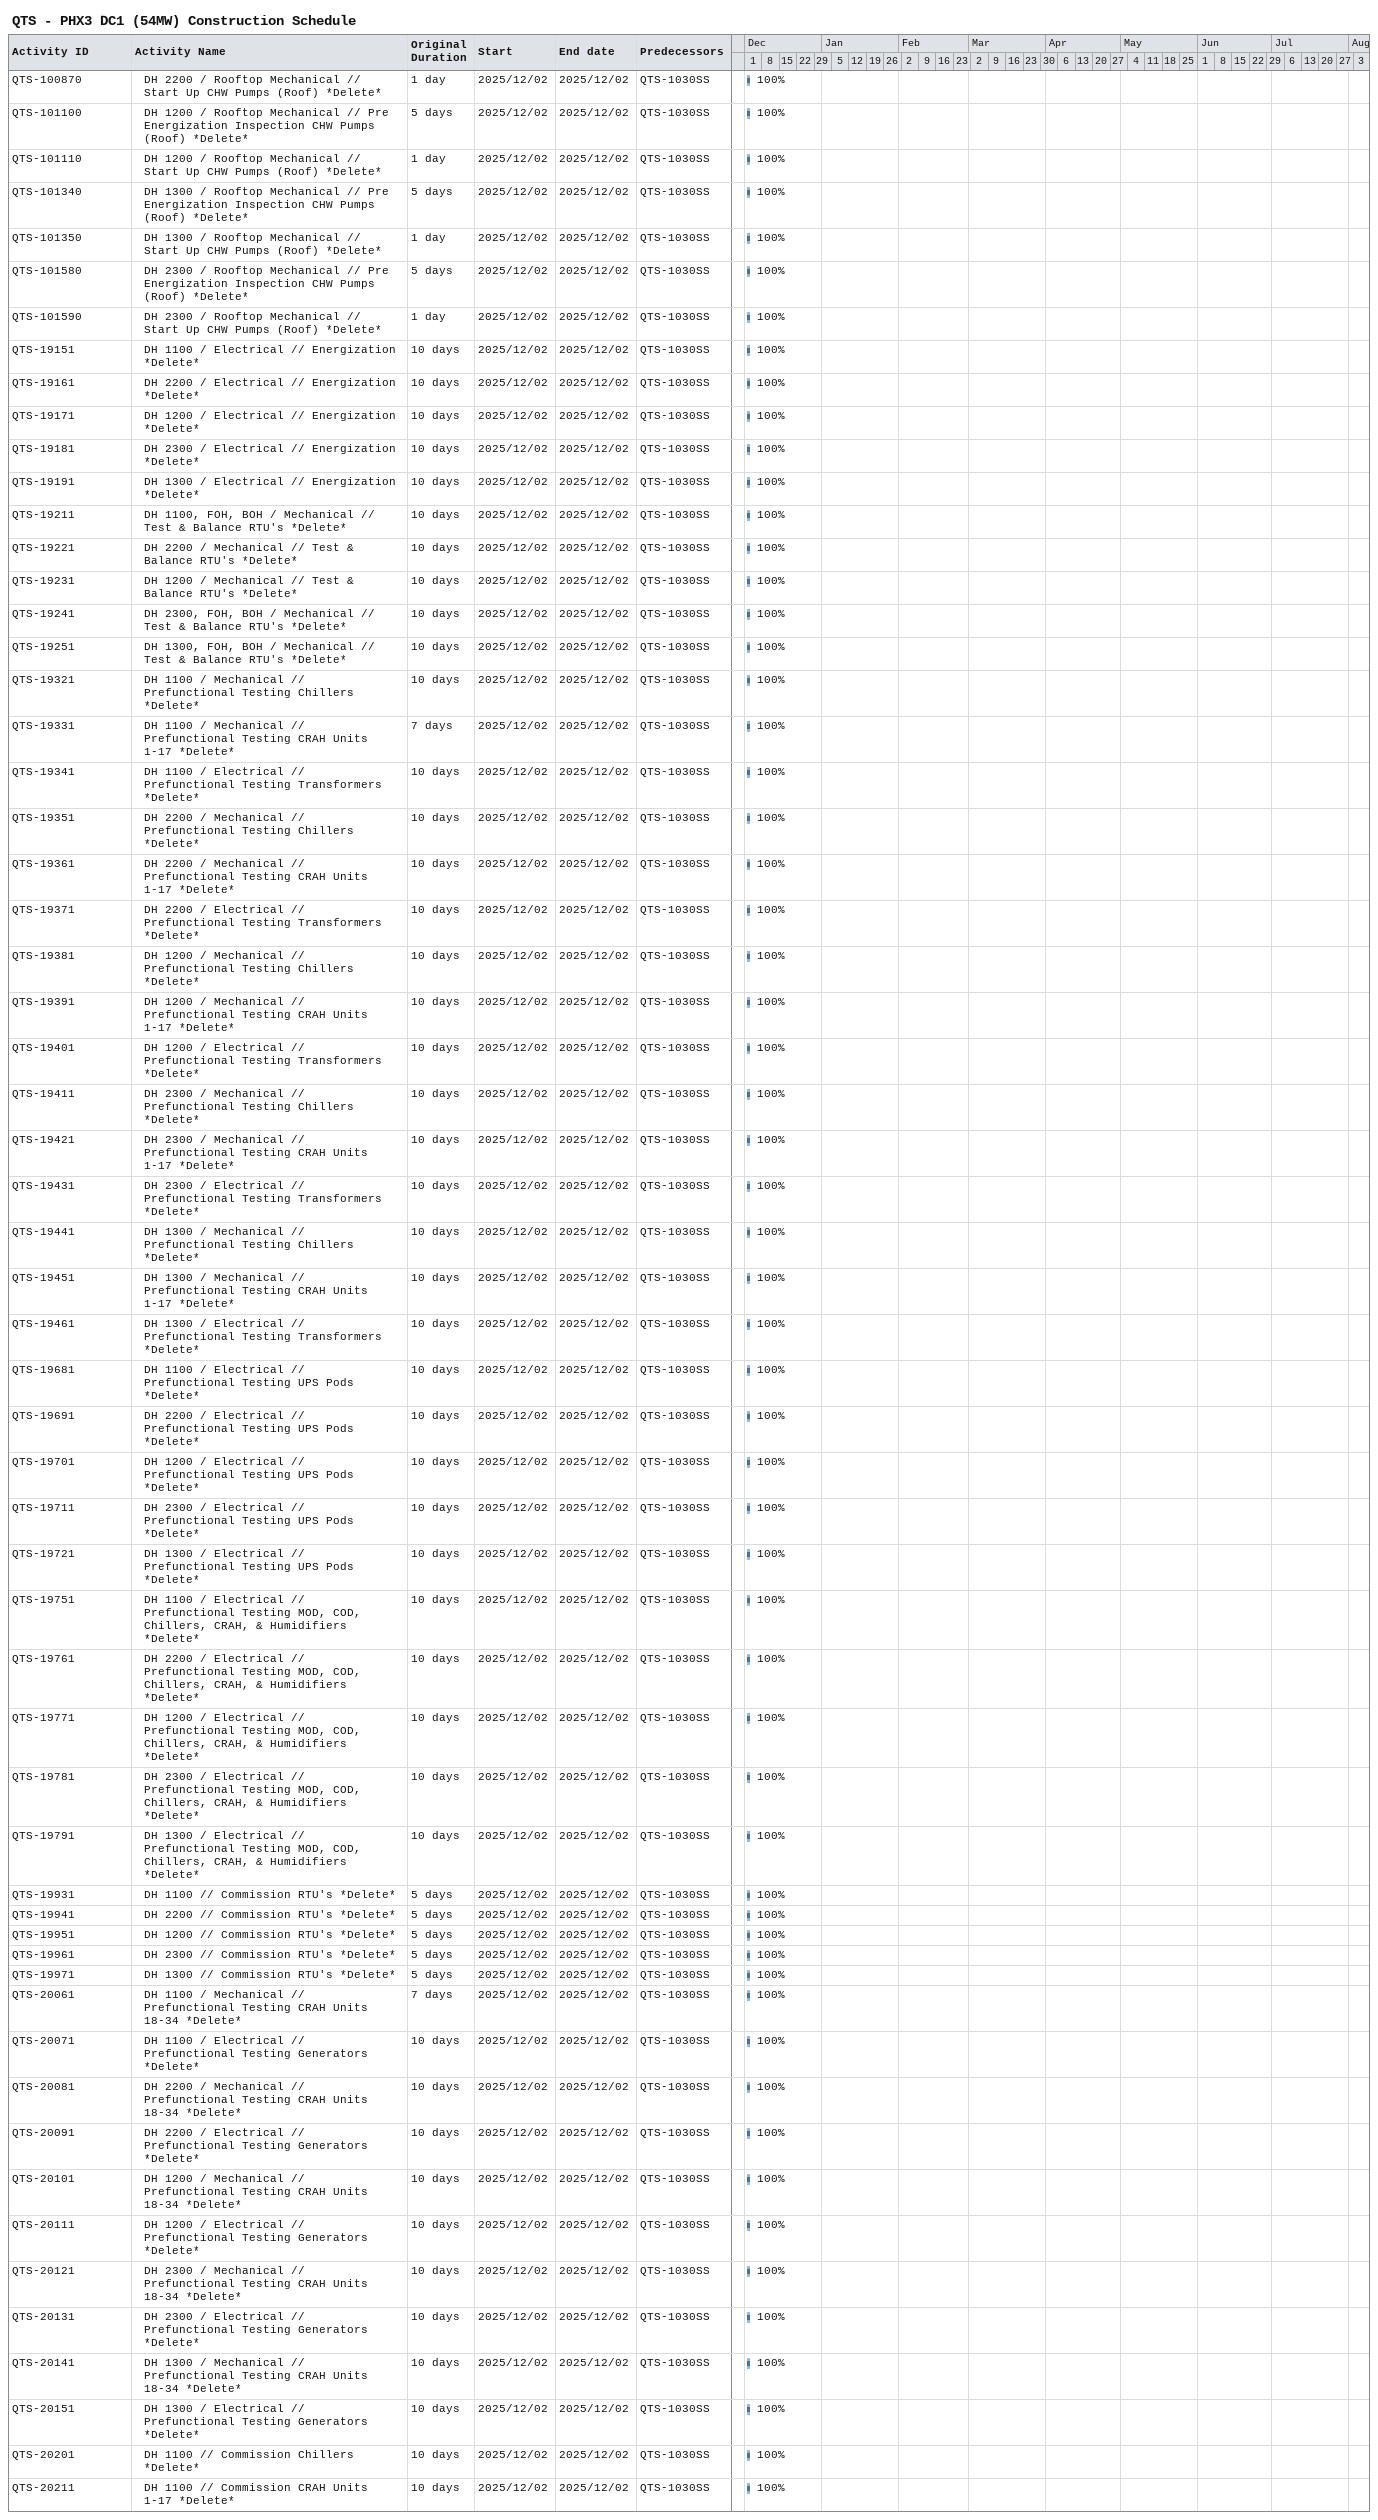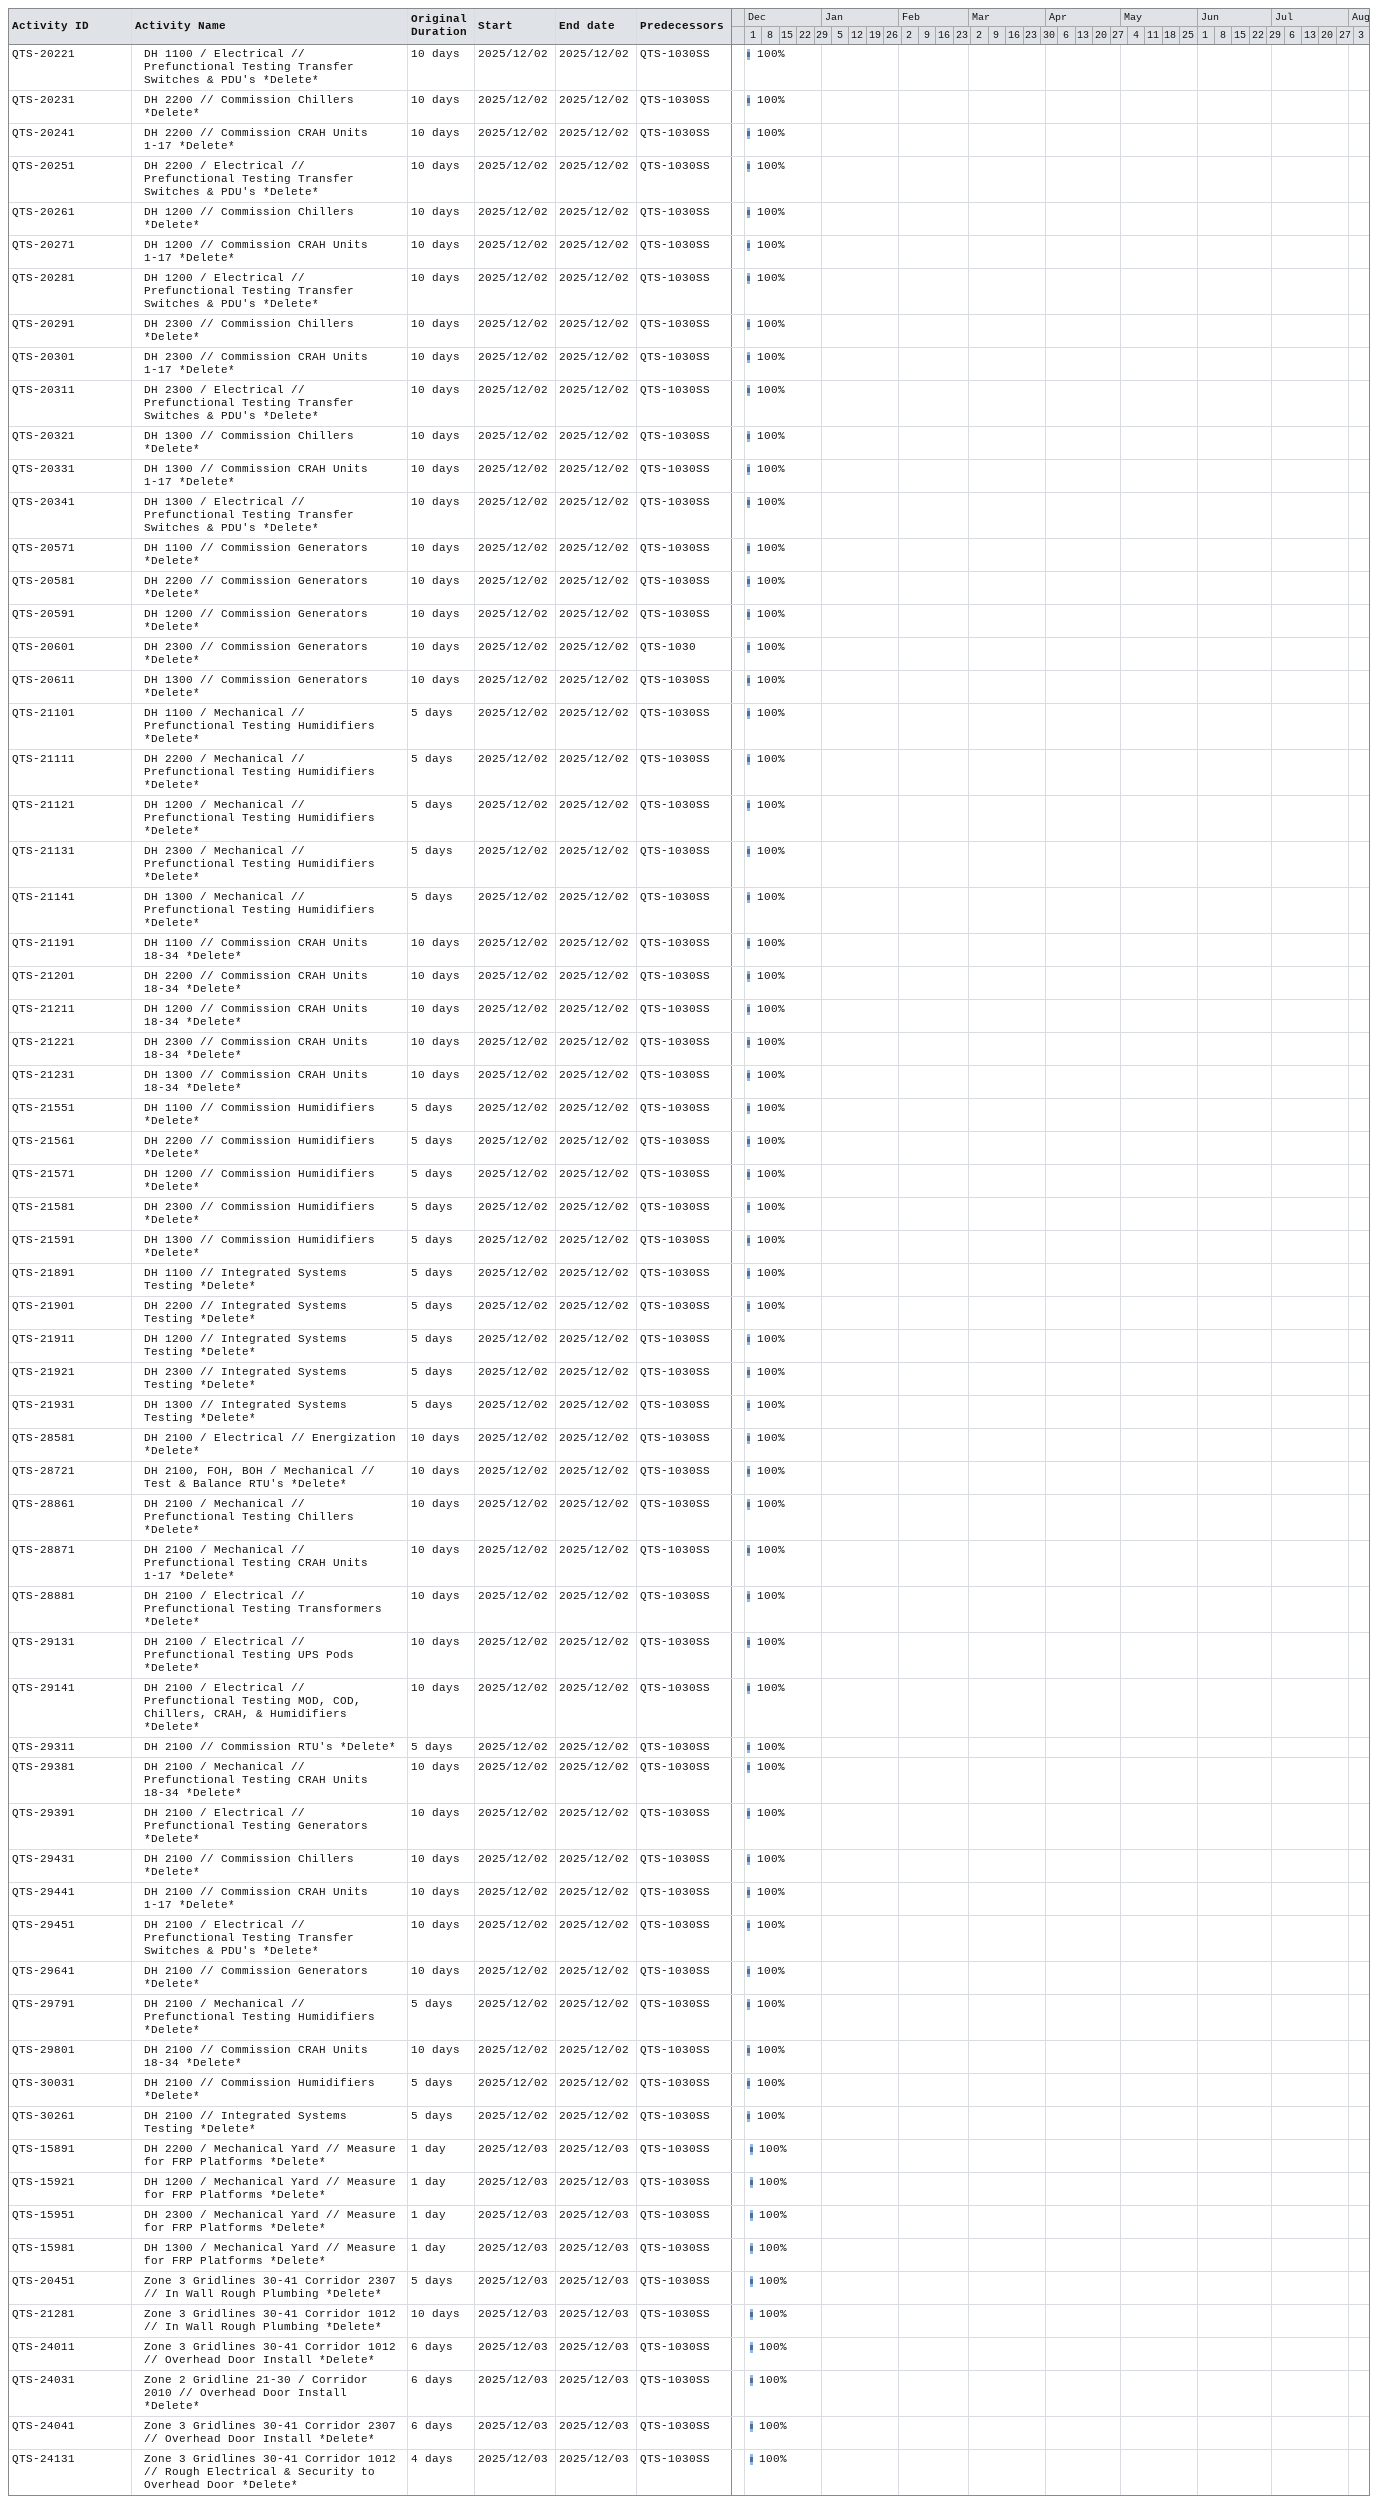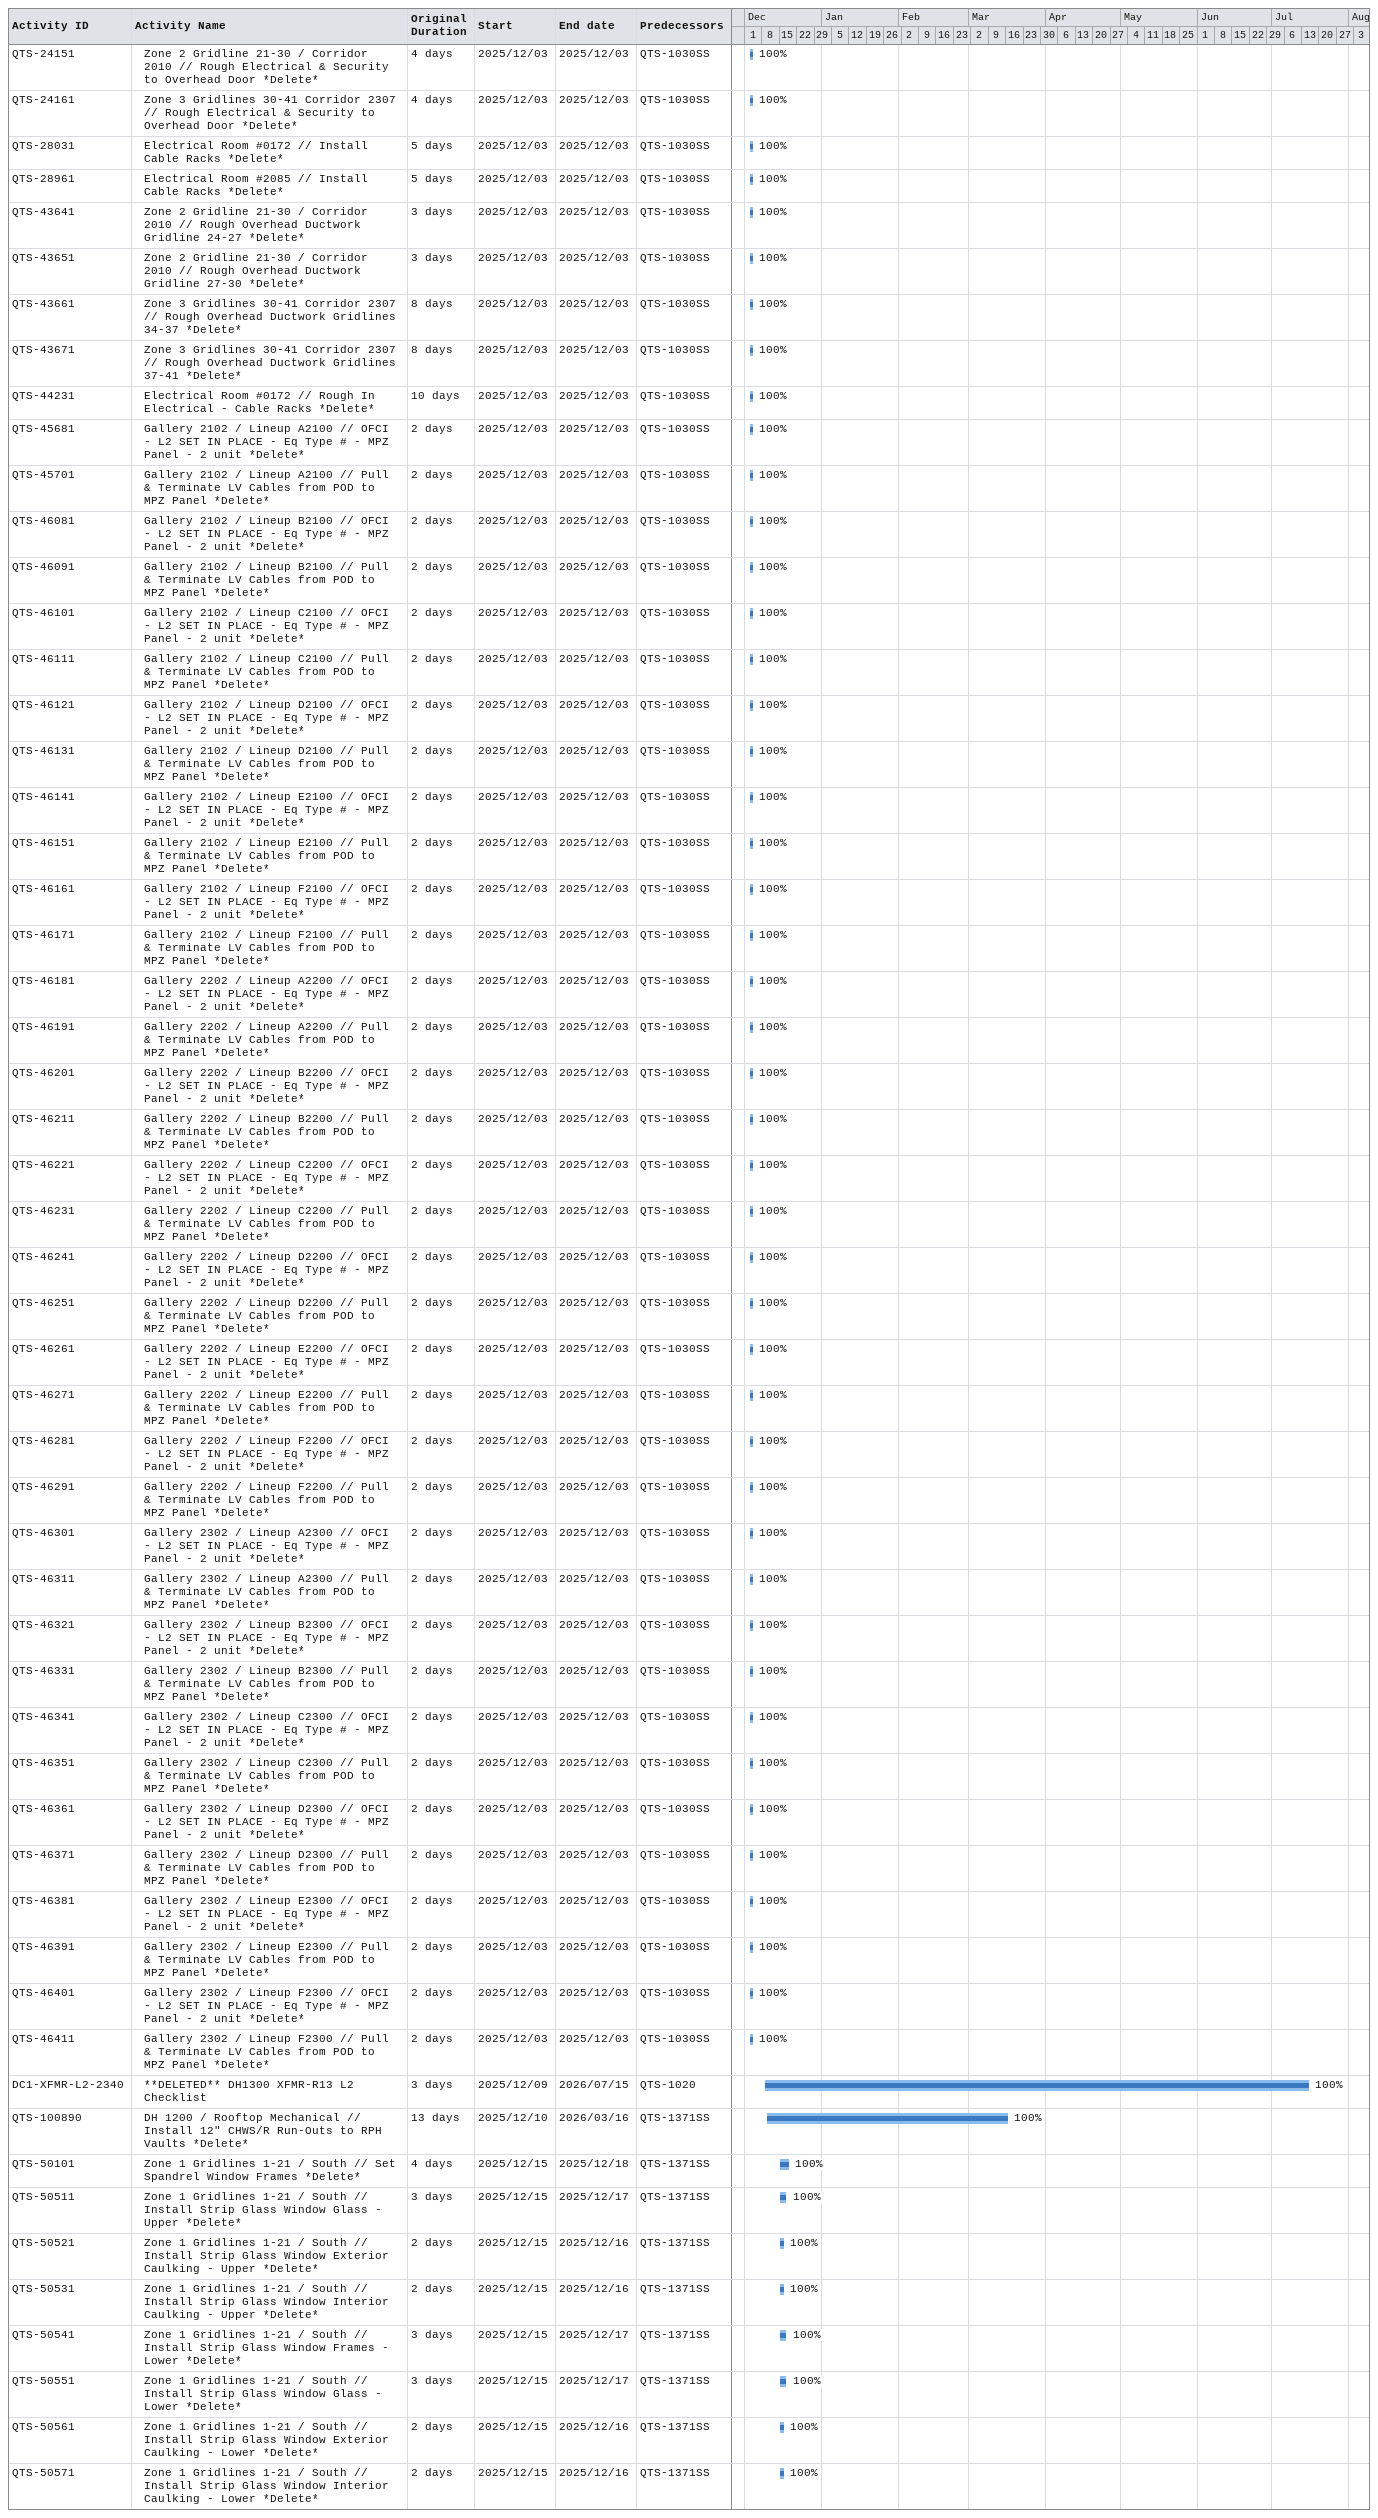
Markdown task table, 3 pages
QTS - PHX3 DC1 (54MW) Construction Schedule

| ID | Level | Task | Original duration | Start | Finish | Predecessors | % complete |
|---|---|---|---|---|---|---|---|
| QTS-100870 | 2 | DH 2200 / Rooftop Mechanical // Start Up CHW Pumps (Roof) *Delete* | 1d | 2025-12-02 | 2025-12-02 | QTS-1030SS | 100 |
| QTS-101100 | 2 | DH 1200 / Rooftop Mechanical // Pre Energization Inspection CHW Pumps (Roof) *Delete* | 5d | 2025-12-02 | 2025-12-02 | QTS-1030SS | 100 |
| QTS-101110 | 2 | DH 1200 / Rooftop Mechanical // Start Up CHW Pumps (Roof) *Delete* | 1d | 2025-12-02 | 2025-12-02 | QTS-1030SS | 100 |
| QTS-101340 | 2 | DH 1300 / Rooftop Mechanical // Pre Energization Inspection CHW Pumps (Roof) *Delete* | 5d | 2025-12-02 | 2025-12-02 | QTS-1030SS | 100 |
| QTS-101350 | 2 | DH 1300 / Rooftop Mechanical // Start Up CHW Pumps (Roof) *Delete* | 1d | 2025-12-02 | 2025-12-02 | QTS-1030SS | 100 |
| QTS-101580 | 2 | DH 2300 / Rooftop Mechanical // Pre Energization Inspection CHW Pumps (Roof) *Delete* | 5d | 2025-12-02 | 2025-12-02 | QTS-1030SS | 100 |
| QTS-101590 | 2 | DH 2300 / Rooftop Mechanical // Start Up CHW Pumps (Roof) *Delete* | 1d | 2025-12-02 | 2025-12-02 | QTS-1030SS | 100 |
| QTS-19151 | 2 | DH 1100 / Electrical // Energization *Delete* | 10d | 2025-12-02 | 2025-12-02 | QTS-1030SS | 100 |
| QTS-19161 | 2 | DH 2200 / Electrical // Energization *Delete* | 10d | 2025-12-02 | 2025-12-02 | QTS-1030SS | 100 |
| QTS-19171 | 2 | DH 1200 / Electrical // Energization *Delete* | 10d | 2025-12-02 | 2025-12-02 | QTS-1030SS | 100 |
| QTS-19181 | 2 | DH 2300 / Electrical // Energization *Delete* | 10d | 2025-12-02 | 2025-12-02 | QTS-1030SS | 100 |
| QTS-19191 | 2 | DH 1300 / Electrical // Energization *Delete* | 10d | 2025-12-02 | 2025-12-02 | QTS-1030SS | 100 |
| QTS-19211 | 2 | DH 1100, FOH, BOH / Mechanical // Test & Balance RTU's *Delete* | 10d | 2025-12-02 | 2025-12-02 | QTS-1030SS | 100 |
| QTS-19221 | 2 | DH 2200 / Mechanical // Test & Balance RTU's *Delete* | 10d | 2025-12-02 | 2025-12-02 | QTS-1030SS | 100 |
| QTS-19231 | 2 | DH 1200 / Mechanical // Test & Balance RTU's *Delete* | 10d | 2025-12-02 | 2025-12-02 | QTS-1030SS | 100 |
| QTS-19241 | 2 | DH 2300, FOH, BOH / Mechanical // Test & Balance RTU's *Delete* | 10d | 2025-12-02 | 2025-12-02 | QTS-1030SS | 100 |
| QTS-19251 | 2 | DH 1300, FOH, BOH / Mechanical // Test & Balance RTU's *Delete* | 10d | 2025-12-02 | 2025-12-02 | QTS-1030SS | 100 |
| QTS-19321 | 2 | DH 1100 / Mechanical // Prefunctional Testing Chillers *Delete* | 10d | 2025-12-02 | 2025-12-02 | QTS-1030SS | 100 |
| QTS-19331 | 2 | DH 1100 / Mechanical // Prefunctional Testing CRAH Units 1-17 *Delete* | 7d | 2025-12-02 | 2025-12-02 | QTS-1030SS | 100 |
| QTS-19341 | 2 | DH 1100 / Electrical // Prefunctional Testing Transformers *Delete* | 10d | 2025-12-02 | 2025-12-02 | QTS-1030SS | 100 |
| QTS-19351 | 2 | DH 2200 / Mechanical // Prefunctional Testing Chillers *Delete* | 10d | 2025-12-02 | 2025-12-02 | QTS-1030SS | 100 |
| QTS-19361 | 2 | DH 2200 / Mechanical // Prefunctional Testing CRAH Units 1-17 *Delete* | 10d | 2025-12-02 | 2025-12-02 | QTS-1030SS | 100 |
| QTS-19371 | 2 | DH 2200 / Electrical // Prefunctional Testing Transformers *Delete* | 10d | 2025-12-02 | 2025-12-02 | QTS-1030SS | 100 |
| QTS-19381 | 2 | DH 1200 / Mechanical // Prefunctional Testing Chillers *Delete* | 10d | 2025-12-02 | 2025-12-02 | QTS-1030SS | 100 |
| QTS-19391 | 2 | DH 1200 / Mechanical // Prefunctional Testing CRAH Units 1-17 *Delete* | 10d | 2025-12-02 | 2025-12-02 | QTS-1030SS | 100 |
| QTS-19401 | 2 | DH 1200 / Electrical // Prefunctional Testing Transformers *Delete* | 10d | 2025-12-02 | 2025-12-02 | QTS-1030SS | 100 |
| QTS-19411 | 2 | DH 2300 / Mechanical // Prefunctional Testing Chillers *Delete* | 10d | 2025-12-02 | 2025-12-02 | QTS-1030SS | 100 |
| QTS-19421 | 2 | DH 2300 / Mechanical // Prefunctional Testing CRAH Units 1-17 *Delete* | 10d | 2025-12-02 | 2025-12-02 | QTS-1030SS | 100 |
| QTS-19431 | 2 | DH 2300 / Electrical // Prefunctional Testing Transformers *Delete* | 10d | 2025-12-02 | 2025-12-02 | QTS-1030SS | 100 |
| QTS-19441 | 2 | DH 1300 / Mechanical // Prefunctional Testing Chillers *Delete* | 10d | 2025-12-02 | 2025-12-02 | QTS-1030SS | 100 |
| QTS-19451 | 2 | DH 1300 / Mechanical // Prefunctional Testing CRAH Units 1-17 *Delete* | 10d | 2025-12-02 | 2025-12-02 | QTS-1030SS | 100 |
| QTS-19461 | 2 | DH 1300 / Electrical // Prefunctional Testing Transformers *Delete* | 10d | 2025-12-02 | 2025-12-02 | QTS-1030SS | 100 |
| QTS-19681 | 2 | DH 1100 / Electrical // Prefunctional Testing UPS Pods *Delete* | 10d | 2025-12-02 | 2025-12-02 | QTS-1030SS | 100 |
| QTS-19691 | 2 | DH 2200 / Electrical // Prefunctional Testing UPS Pods *Delete* | 10d | 2025-12-02 | 2025-12-02 | QTS-1030SS | 100 |
| QTS-19701 | 2 | DH 1200 / Electrical // Prefunctional Testing UPS Pods *Delete* | 10d | 2025-12-02 | 2025-12-02 | QTS-1030SS | 100 |
| QTS-19711 | 2 | DH 2300 / Electrical // Prefunctional Testing UPS Pods *Delete* | 10d | 2025-12-02 | 2025-12-02 | QTS-1030SS | 100 |
| QTS-19721 | 2 | DH 1300 / Electrical // Prefunctional Testing UPS Pods *Delete* | 10d | 2025-12-02 | 2025-12-02 | QTS-1030SS | 100 |
| QTS-19751 | 2 | DH 1100 / Electrical // Prefunctional Testing MOD, COD, Chillers, CRAH, & Humidifiers *Delete* | 10d | 2025-12-02 | 2025-12-02 | QTS-1030SS | 100 |
| QTS-19761 | 2 | DH 2200 / Electrical // Prefunctional Testing MOD, COD, Chillers, CRAH, & Humidifiers *Delete* | 10d | 2025-12-02 | 2025-12-02 | QTS-1030SS | 100 |
| QTS-19771 | 2 | DH 1200 / Electrical // Prefunctional Testing MOD, COD, Chillers, CRAH, & Humidifiers *Delete* | 10d | 2025-12-02 | 2025-12-02 | QTS-1030SS | 100 |
| QTS-19781 | 2 | DH 2300 / Electrical // Prefunctional Testing MOD, COD, Chillers, CRAH, & Humidifiers *Delete* | 10d | 2025-12-02 | 2025-12-02 | QTS-1030SS | 100 |
| QTS-19791 | 2 | DH 1300 / Electrical // Prefunctional Testing MOD, COD, Chillers, CRAH, & Humidifiers *Delete* | 10d | 2025-12-02 | 2025-12-02 | QTS-1030SS | 100 |
| QTS-19931 | 2 | DH 1100 // Commission RTU's *Delete* | 5d | 2025-12-02 | 2025-12-02 | QTS-1030SS | 100 |
| QTS-19941 | 2 | DH 2200 // Commission RTU's *Delete* | 5d | 2025-12-02 | 2025-12-02 | QTS-1030SS | 100 |
| QTS-19951 | 2 | DH 1200 // Commission RTU's *Delete* | 5d | 2025-12-02 | 2025-12-02 | QTS-1030SS | 100 |
| QTS-19961 | 2 | DH 2300 // Commission RTU's *Delete* | 5d | 2025-12-02 | 2025-12-02 | QTS-1030SS | 100 |
| QTS-19971 | 2 | DH 1300 // Commission RTU's *Delete* | 5d | 2025-12-02 | 2025-12-02 | QTS-1030SS | 100 |
| QTS-20061 | 2 | DH 1100 / Mechanical // Prefunctional Testing CRAH Units 18-34 *Delete* | 7d | 2025-12-02 | 2025-12-02 | QTS-1030SS | 100 |
| QTS-20071 | 2 | DH 1100 / Electrical // Prefunctional Testing Generators *Delete* | 10d | 2025-12-02 | 2025-12-02 | QTS-1030SS | 100 |
| QTS-20081 | 2 | DH 2200 / Mechanical // Prefunctional Testing CRAH Units 18-34 *Delete* | 10d | 2025-12-02 | 2025-12-02 | QTS-1030SS | 100 |
| QTS-20091 | 2 | DH 2200 / Electrical // Prefunctional Testing Generators *Delete* | 10d | 2025-12-02 | 2025-12-02 | QTS-1030SS | 100 |
| QTS-20101 | 2 | DH 1200 / Mechanical // Prefunctional Testing CRAH Units 18-34 *Delete* | 10d | 2025-12-02 | 2025-12-02 | QTS-1030SS | 100 |
| QTS-20111 | 2 | DH 1200 / Electrical // Prefunctional Testing Generators *Delete* | 10d | 2025-12-02 | 2025-12-02 | QTS-1030SS | 100 |
| QTS-20121 | 2 | DH 2300 / Mechanical // Prefunctional Testing CRAH Units 18-34 *Delete* | 10d | 2025-12-02 | 2025-12-02 | QTS-1030SS | 100 |
| QTS-20131 | 2 | DH 2300 / Electrical // Prefunctional Testing Generators *Delete* | 10d | 2025-12-02 | 2025-12-02 | QTS-1030SS | 100 |
| QTS-20141 | 2 | DH 1300 / Mechanical // Prefunctional Testing CRAH Units 18-34 *Delete* | 10d | 2025-12-02 | 2025-12-02 | QTS-1030SS | 100 |
| QTS-20151 | 2 | DH 1300 / Electrical // Prefunctional Testing Generators *Delete* | 10d | 2025-12-02 | 2025-12-02 | QTS-1030SS | 100 |
| QTS-20201 | 2 | DH 1100 // Commission Chillers *Delete* | 10d | 2025-12-02 | 2025-12-02 | QTS-1030SS | 100 |
| QTS-20211 | 2 | DH 1100 // Commission CRAH Units 1-17 *Delete* | 10d | 2025-12-02 | 2025-12-02 | QTS-1030SS | 100 |
| QTS-20221 | 2 | DH 1100 / Electrical // Prefunctional Testing Transfer Switches & PDU's *Delete* | 10d | 2025-12-02 | 2025-12-02 | QTS-1030SS | 100 |
| QTS-20231 | 2 | DH 2200 // Commission Chillers *Delete* | 10d | 2025-12-02 | 2025-12-02 | QTS-1030SS | 100 |
| QTS-20241 | 2 | DH 2200 // Commission CRAH Units 1-17 *Delete* | 10d | 2025-12-02 | 2025-12-02 | QTS-1030SS | 100 |
| QTS-20251 | 2 | DH 2200 / Electrical // Prefunctional Testing Transfer Switches & PDU's *Delete* | 10d | 2025-12-02 | 2025-12-02 | QTS-1030SS | 100 |
| QTS-20261 | 2 | DH 1200 // Commission Chillers *Delete* | 10d | 2025-12-02 | 2025-12-02 | QTS-1030SS | 100 |
| QTS-20271 | 2 | DH 1200 // Commission CRAH Units 1-17 *Delete* | 10d | 2025-12-02 | 2025-12-02 | QTS-1030SS | 100 |
| QTS-20281 | 2 | DH 1200 / Electrical // Prefunctional Testing Transfer Switches & PDU's *Delete* | 10d | 2025-12-02 | 2025-12-02 | QTS-1030SS | 100 |
| QTS-20291 | 2 | DH 2300 // Commission Chillers *Delete* | 10d | 2025-12-02 | 2025-12-02 | QTS-1030SS | 100 |
| QTS-20301 | 2 | DH 2300 // Commission CRAH Units 1-17 *Delete* | 10d | 2025-12-02 | 2025-12-02 | QTS-1030SS | 100 |
| QTS-20311 | 2 | DH 2300 / Electrical // Prefunctional Testing Transfer Switches & PDU's *Delete* | 10d | 2025-12-02 | 2025-12-02 | QTS-1030SS | 100 |
| QTS-20321 | 2 | DH 1300 // Commission Chillers *Delete* | 10d | 2025-12-02 | 2025-12-02 | QTS-1030SS | 100 |
| QTS-20331 | 2 | DH 1300 // Commission CRAH Units 1-17 *Delete* | 10d | 2025-12-02 | 2025-12-02 | QTS-1030SS | 100 |
| QTS-20341 | 2 | DH 1300 / Electrical // Prefunctional Testing Transfer Switches & PDU's *Delete* | 10d | 2025-12-02 | 2025-12-02 | QTS-1030SS | 100 |
| QTS-20571 | 2 | DH 1100 // Commission Generators *Delete* | 10d | 2025-12-02 | 2025-12-02 | QTS-1030SS | 100 |
| QTS-20581 | 2 | DH 2200 // Commission Generators *Delete* | 10d | 2025-12-02 | 2025-12-02 | QTS-1030SS | 100 |
| QTS-20591 | 2 | DH 1200 // Commission Generators *Delete* | 10d | 2025-12-02 | 2025-12-02 | QTS-1030SS | 100 |
| QTS-20601 | 2 | DH 2300 // Commission Generators *Delete* | 10d | 2025-12-02 | 2025-12-02 | QTS-1030 | 100 |
| QTS-20611 | 2 | DH 1300 // Commission Generators *Delete* | 10d | 2025-12-02 | 2025-12-02 | QTS-1030SS | 100 |
| QTS-21101 | 2 | DH 1100 / Mechanical // Prefunctional Testing Humidifiers *Delete* | 5d | 2025-12-02 | 2025-12-02 | QTS-1030SS | 100 |
| QTS-21111 | 2 | DH 2200 / Mechanical // Prefunctional Testing Humidifiers *Delete* | 5d | 2025-12-02 | 2025-12-02 | QTS-1030SS | 100 |
| QTS-21121 | 2 | DH 1200 / Mechanical // Prefunctional Testing Humidifiers *Delete* | 5d | 2025-12-02 | 2025-12-02 | QTS-1030SS | 100 |
| QTS-21131 | 2 | DH 2300 / Mechanical // Prefunctional Testing Humidifiers *Delete* | 5d | 2025-12-02 | 2025-12-02 | QTS-1030SS | 100 |
| QTS-21141 | 2 | DH 1300 / Mechanical // Prefunctional Testing Humidifiers *Delete* | 5d | 2025-12-02 | 2025-12-02 | QTS-1030SS | 100 |
| QTS-21191 | 2 | DH 1100 // Commission CRAH Units 18-34 *Delete* | 10d | 2025-12-02 | 2025-12-02 | QTS-1030SS | 100 |
| QTS-21201 | 2 | DH 2200 // Commission CRAH Units 18-34 *Delete* | 10d | 2025-12-02 | 2025-12-02 | QTS-1030SS | 100 |
| QTS-21211 | 2 | DH 1200 // Commission CRAH Units 18-34 *Delete* | 10d | 2025-12-02 | 2025-12-02 | QTS-1030SS | 100 |
| QTS-21221 | 2 | DH 2300 // Commission CRAH Units 18-34 *Delete* | 10d | 2025-12-02 | 2025-12-02 | QTS-1030SS | 100 |
| QTS-21231 | 2 | DH 1300 // Commission CRAH Units 18-34 *Delete* | 10d | 2025-12-02 | 2025-12-02 | QTS-1030SS | 100 |
| QTS-21551 | 2 | DH 1100 // Commission Humidifiers *Delete* | 5d | 2025-12-02 | 2025-12-02 | QTS-1030SS | 100 |
| QTS-21561 | 2 | DH 2200 // Commission Humidifiers *Delete* | 5d | 2025-12-02 | 2025-12-02 | QTS-1030SS | 100 |
| QTS-21571 | 2 | DH 1200 // Commission Humidifiers *Delete* | 5d | 2025-12-02 | 2025-12-02 | QTS-1030SS | 100 |
| QTS-21581 | 2 | DH 2300 // Commission Humidifiers *Delete* | 5d | 2025-12-02 | 2025-12-02 | QTS-1030SS | 100 |
| QTS-21591 | 2 | DH 1300 // Commission Humidifiers *Delete* | 5d | 2025-12-02 | 2025-12-02 | QTS-1030SS | 100 |
| QTS-21891 | 2 | DH 1100 // Integrated Systems Testing *Delete* | 5d | 2025-12-02 | 2025-12-02 | QTS-1030SS | 100 |
| QTS-21901 | 2 | DH 2200 // Integrated Systems Testing *Delete* | 5d | 2025-12-02 | 2025-12-02 | QTS-1030SS | 100 |
| QTS-21911 | 2 | DH 1200 // Integrated Systems Testing *Delete* | 5d | 2025-12-02 | 2025-12-02 | QTS-1030SS | 100 |
| QTS-21921 | 2 | DH 2300 // Integrated Systems Testing *Delete* | 5d | 2025-12-02 | 2025-12-02 | QTS-1030SS | 100 |
| QTS-21931 | 2 | DH 1300 // Integrated Systems Testing *Delete* | 5d | 2025-12-02 | 2025-12-02 | QTS-1030SS | 100 |
| QTS-28581 | 2 | DH 2100 / Electrical // Energization *Delete* | 10d | 2025-12-02 | 2025-12-02 | QTS-1030SS | 100 |
| QTS-28721 | 2 | DH 2100, FOH, BOH / Mechanical // Test & Balance RTU's *Delete* | 10d | 2025-12-02 | 2025-12-02 | QTS-1030SS | 100 |
| QTS-28861 | 2 | DH 2100 / Mechanical // Prefunctional Testing Chillers *Delete* | 10d | 2025-12-02 | 2025-12-02 | QTS-1030SS | 100 |
| QTS-28871 | 2 | DH 2100 / Mechanical // Prefunctional Testing CRAH Units 1-17 *Delete* | 10d | 2025-12-02 | 2025-12-02 | QTS-1030SS | 100 |
| QTS-28881 | 2 | DH 2100 / Electrical // Prefunctional Testing Transformers *Delete* | 10d | 2025-12-02 | 2025-12-02 | QTS-1030SS | 100 |
| QTS-29131 | 2 | DH 2100 / Electrical // Prefunctional Testing UPS Pods *Delete* | 10d | 2025-12-02 | 2025-12-02 | QTS-1030SS | 100 |
| QTS-29141 | 2 | DH 2100 / Electrical // Prefunctional Testing MOD, COD, Chillers, CRAH, & Humidifiers *Delete* | 10d | 2025-12-02 | 2025-12-02 | QTS-1030SS | 100 |
| QTS-29311 | 2 | DH 2100 // Commission RTU's *Delete* | 5d | 2025-12-02 | 2025-12-02 | QTS-1030SS | 100 |
| QTS-29381 | 2 | DH 2100 / Mechanical // Prefunctional Testing CRAH Units 18-34 *Delete* | 10d | 2025-12-02 | 2025-12-02 | QTS-1030SS | 100 |
| QTS-29391 | 2 | DH 2100 / Electrical // Prefunctional Testing Generators *Delete* | 10d | 2025-12-02 | 2025-12-02 | QTS-1030SS | 100 |
| QTS-29431 | 2 | DH 2100 // Commission Chillers *Delete* | 10d | 2025-12-02 | 2025-12-02 | QTS-1030SS | 100 |
| QTS-29441 | 2 | DH 2100 // Commission CRAH Units 1-17 *Delete* | 10d | 2025-12-02 | 2025-12-02 | QTS-1030SS | 100 |
| QTS-29451 | 2 | DH 2100 / Electrical // Prefunctional Testing Transfer Switches & PDU's *Delete* | 10d | 2025-12-02 | 2025-12-02 | QTS-1030SS | 100 |
| QTS-29641 | 2 | DH 2100 // Commission Generators *Delete* | 10d | 2025-12-02 | 2025-12-02 | QTS-1030SS | 100 |
| QTS-29791 | 2 | DH 2100 / Mechanical // Prefunctional Testing Humidifiers *Delete* | 5d | 2025-12-02 | 2025-12-02 | QTS-1030SS | 100 |
| QTS-29801 | 2 | DH 2100 // Commission CRAH Units 18-34 *Delete* | 10d | 2025-12-02 | 2025-12-02 | QTS-1030SS | 100 |
| QTS-30031 | 2 | DH 2100 // Commission Humidifiers *Delete* | 5d | 2025-12-02 | 2025-12-02 | QTS-1030SS | 100 |
| QTS-30261 | 2 | DH 2100 // Integrated Systems Testing *Delete* | 5d | 2025-12-02 | 2025-12-02 | QTS-1030SS | 100 |
| QTS-15891 | 2 | DH 2200 / Mechanical Yard // Measure for FRP Platforms *Delete* | 1d | 2025-12-03 | 2025-12-03 | QTS-1030SS | 100 |
| QTS-15921 | 2 | DH 1200 / Mechanical Yard // Measure for FRP Platforms *Delete* | 1d | 2025-12-03 | 2025-12-03 | QTS-1030SS | 100 |
| QTS-15951 | 2 | DH 2300 / Mechanical Yard // Measure for FRP Platforms *Delete* | 1d | 2025-12-03 | 2025-12-03 | QTS-1030SS | 100 |
| QTS-15981 | 2 | DH 1300 / Mechanical Yard // Measure for FRP Platforms *Delete* | 1d | 2025-12-03 | 2025-12-03 | QTS-1030SS | 100 |
| QTS-20451 | 2 | Zone 3 Gridlines 30-41 Corridor 2307 // In Wall Rough Plumbing *Delete* | 5d | 2025-12-03 | 2025-12-03 | QTS-1030SS | 100 |
| QTS-21281 | 2 | Zone 3 Gridlines 30-41 Corridor 1012 // In Wall Rough Plumbing *Delete* | 10d | 2025-12-03 | 2025-12-03 | QTS-1030SS | 100 |
| QTS-24011 | 2 | Zone 3 Gridlines 30-41 Corridor 1012 // Overhead Door Install *Delete* | 6d | 2025-12-03 | 2025-12-03 | QTS-1030SS | 100 |
| QTS-24031 | 2 | Zone 2 Gridline 21-30 / Corridor 2010 // Overhead Door Install *Delete* | 6d | 2025-12-03 | 2025-12-03 | QTS-1030SS | 100 |
| QTS-24041 | 2 | Zone 3 Gridlines 30-41 Corridor 2307 // Overhead Door Install *Delete* | 6d | 2025-12-03 | 2025-12-03 | QTS-1030SS | 100 |
| QTS-24131 | 2 | Zone 3 Gridlines 30-41 Corridor 1012 // Rough Electrical & Security to Overhead Door *Delete* | 4d | 2025-12-03 | 2025-12-03 | QTS-1030SS | 100 |
| QTS-24151 | 2 | Zone 2 Gridline 21-30 / Corridor 2010 // Rough Electrical & Security to Overhead Door *Delete* | 4d | 2025-12-03 | 2025-12-03 | QTS-1030SS | 100 |
| QTS-24161 | 2 | Zone 3 Gridlines 30-41 Corridor 2307 // Rough Electrical & Security to Overhead Door *Delete* | 4d | 2025-12-03 | 2025-12-03 | QTS-1030SS | 100 |
| QTS-28031 | 2 | Electrical Room #0172 // Install Cable Racks *Delete* | 5d | 2025-12-03 | 2025-12-03 | QTS-1030SS | 100 |
| QTS-28961 | 2 | Electrical Room #2085 // Install Cable Racks *Delete* | 5d | 2025-12-03 | 2025-12-03 | QTS-1030SS | 100 |
| QTS-43641 | 2 | Zone 2 Gridline 21-30 / Corridor 2010 // Rough Overhead Ductwork Gridline 24-27 *Delete* | 3d | 2025-12-03 | 2025-12-03 | QTS-1030SS | 100 |
| QTS-43651 | 2 | Zone 2 Gridline 21-30 / Corridor 2010 // Rough Overhead Ductwork Gridline 27-30 *Delete* | 3d | 2025-12-03 | 2025-12-03 | QTS-1030SS | 100 |
| QTS-43661 | 2 | Zone 3 Gridlines 30-41 Corridor 2307 // Rough Overhead Ductwork Gridlines 34-37 *Delete* | 8d | 2025-12-03 | 2025-12-03 | QTS-1030SS | 100 |
| QTS-43671 | 2 | Zone 3 Gridlines 30-41 Corridor 2307 // Rough Overhead Ductwork Gridlines 37-41 *Delete* | 8d | 2025-12-03 | 2025-12-03 | QTS-1030SS | 100 |
| QTS-44231 | 2 | Electrical Room #0172 // Rough In Electrical - Cable Racks *Delete* | 10d | 2025-12-03 | 2025-12-03 | QTS-1030SS | 100 |
| QTS-45681 | 2 | Gallery 2102 / Lineup A2100 // OFCI - L2 SET IN PLACE - Eq Type # - MPZ Panel - 2 unit *Delete* | 2d | 2025-12-03 | 2025-12-03 | QTS-1030SS | 100 |
| QTS-45701 | 2 | Gallery 2102 / Lineup A2100 // Pull & Terminate LV Cables from POD to MPZ Panel *Delete* | 2d | 2025-12-03 | 2025-12-03 | QTS-1030SS | 100 |
| QTS-46081 | 2 | Gallery 2102 / Lineup B2100 // OFCI - L2 SET IN PLACE - Eq Type # - MPZ Panel - 2 unit *Delete* | 2d | 2025-12-03 | 2025-12-03 | QTS-1030SS | 100 |
| QTS-46091 | 2 | Gallery 2102 / Lineup B2100 // Pull & Terminate LV Cables from POD to MPZ Panel *Delete* | 2d | 2025-12-03 | 2025-12-03 | QTS-1030SS | 100 |
| QTS-46101 | 2 | Gallery 2102 / Lineup C2100 // OFCI - L2 SET IN PLACE - Eq Type # - MPZ Panel - 2 unit *Delete* | 2d | 2025-12-03 | 2025-12-03 | QTS-1030SS | 100 |
| QTS-46111 | 2 | Gallery 2102 / Lineup C2100 // Pull & Terminate LV Cables from POD to MPZ Panel *Delete* | 2d | 2025-12-03 | 2025-12-03 | QTS-1030SS | 100 |
| QTS-46121 | 2 | Gallery 2102 / Lineup D2100 // OFCI - L2 SET IN PLACE - Eq Type # - MPZ Panel - 2 unit *Delete* | 2d | 2025-12-03 | 2025-12-03 | QTS-1030SS | 100 |
| QTS-46131 | 2 | Gallery 2102 / Lineup D2100 // Pull & Terminate LV Cables from POD to MPZ Panel *Delete* | 2d | 2025-12-03 | 2025-12-03 | QTS-1030SS | 100 |
| QTS-46141 | 2 | Gallery 2102 / Lineup E2100 // OFCI - L2 SET IN PLACE - Eq Type # - MPZ Panel - 2 unit *Delete* | 2d | 2025-12-03 | 2025-12-03 | QTS-1030SS | 100 |
| QTS-46151 | 2 | Gallery 2102 / Lineup E2100 // Pull & Terminate LV Cables from POD to MPZ Panel *Delete* | 2d | 2025-12-03 | 2025-12-03 | QTS-1030SS | 100 |
| QTS-46161 | 2 | Gallery 2102 / Lineup F2100 // OFCI - L2 SET IN PLACE - Eq Type # - MPZ Panel - 2 unit *Delete* | 2d | 2025-12-03 | 2025-12-03 | QTS-1030SS | 100 |
| QTS-46171 | 2 | Gallery 2102 / Lineup F2100 // Pull & Terminate LV Cables from POD to MPZ Panel *Delete* | 2d | 2025-12-03 | 2025-12-03 | QTS-1030SS | 100 |
| QTS-46181 | 2 | Gallery 2202 / Lineup A2200 // OFCI - L2 SET IN PLACE - Eq Type # - MPZ Panel - 2 unit *Delete* | 2d | 2025-12-03 | 2025-12-03 | QTS-1030SS | 100 |
| QTS-46191 | 2 | Gallery 2202 / Lineup A2200 // Pull & Terminate LV Cables from POD to MPZ Panel *Delete* | 2d | 2025-12-03 | 2025-12-03 | QTS-1030SS | 100 |
| QTS-46201 | 2 | Gallery 2202 / Lineup B2200 // OFCI - L2 SET IN PLACE - Eq Type # - MPZ Panel - 2 unit *Delete* | 2d | 2025-12-03 | 2025-12-03 | QTS-1030SS | 100 |
| QTS-46211 | 2 | Gallery 2202 / Lineup B2200 // Pull & Terminate LV Cables from POD to MPZ Panel *Delete* | 2d | 2025-12-03 | 2025-12-03 | QTS-1030SS | 100 |
| QTS-46221 | 2 | Gallery 2202 / Lineup C2200 // OFCI - L2 SET IN PLACE - Eq Type # - MPZ Panel - 2 unit *Delete* | 2d | 2025-12-03 | 2025-12-03 | QTS-1030SS | 100 |
| QTS-46231 | 2 | Gallery 2202 / Lineup C2200 // Pull & Terminate LV Cables from POD to MPZ Panel *Delete* | 2d | 2025-12-03 | 2025-12-03 | QTS-1030SS | 100 |
| QTS-46241 | 2 | Gallery 2202 / Lineup D2200 // OFCI - L2 SET IN PLACE - Eq Type # - MPZ Panel - 2 unit *Delete* | 2d | 2025-12-03 | 2025-12-03 | QTS-1030SS | 100 |
| QTS-46251 | 2 | Gallery 2202 / Lineup D2200 // Pull & Terminate LV Cables from POD to MPZ Panel *Delete* | 2d | 2025-12-03 | 2025-12-03 | QTS-1030SS | 100 |
| QTS-46261 | 2 | Gallery 2202 / Lineup E2200 // OFCI - L2 SET IN PLACE - Eq Type # - MPZ Panel - 2 unit *Delete* | 2d | 2025-12-03 | 2025-12-03 | QTS-1030SS | 100 |
| QTS-46271 | 2 | Gallery 2202 / Lineup E2200 // Pull & Terminate LV Cables from POD to MPZ Panel *Delete* | 2d | 2025-12-03 | 2025-12-03 | QTS-1030SS | 100 |
| QTS-46281 | 2 | Gallery 2202 / Lineup F2200 // OFCI - L2 SET IN PLACE - Eq Type # - MPZ Panel - 2 unit *Delete* | 2d | 2025-12-03 | 2025-12-03 | QTS-1030SS | 100 |
| QTS-46291 | 2 | Gallery 2202 / Lineup F2200 // Pull & Terminate LV Cables from POD to MPZ Panel *Delete* | 2d | 2025-12-03 | 2025-12-03 | QTS-1030SS | 100 |
| QTS-46301 | 2 | Gallery 2302 / Lineup A2300 // OFCI - L2 SET IN PLACE - Eq Type # - MPZ Panel - 2 unit *Delete* | 2d | 2025-12-03 | 2025-12-03 | QTS-1030SS | 100 |
| QTS-46311 | 2 | Gallery 2302 / Lineup A2300 // Pull & Terminate LV Cables from POD to MPZ Panel *Delete* | 2d | 2025-12-03 | 2025-12-03 | QTS-1030SS | 100 |
| QTS-46321 | 2 | Gallery 2302 / Lineup B2300 // OFCI - L2 SET IN PLACE - Eq Type # - MPZ Panel - 2 unit *Delete* | 2d | 2025-12-03 | 2025-12-03 | QTS-1030SS | 100 |
| QTS-46331 | 2 | Gallery 2302 / Lineup B2300 // Pull & Terminate LV Cables from POD to MPZ Panel *Delete* | 2d | 2025-12-03 | 2025-12-03 | QTS-1030SS | 100 |
| QTS-46341 | 2 | Gallery 2302 / Lineup C2300 // OFCI - L2 SET IN PLACE - Eq Type # - MPZ Panel - 2 unit *Delete* | 2d | 2025-12-03 | 2025-12-03 | QTS-1030SS | 100 |
| QTS-46351 | 2 | Gallery 2302 / Lineup C2300 // Pull & Terminate LV Cables from POD to MPZ Panel *Delete* | 2d | 2025-12-03 | 2025-12-03 | QTS-1030SS | 100 |
| QTS-46361 | 2 | Gallery 2302 / Lineup D2300 // OFCI - L2 SET IN PLACE - Eq Type # - MPZ Panel - 2 unit *Delete* | 2d | 2025-12-03 | 2025-12-03 | QTS-1030SS | 100 |
| QTS-46371 | 2 | Gallery 2302 / Lineup D2300 // Pull & Terminate LV Cables from POD to MPZ Panel *Delete* | 2d | 2025-12-03 | 2025-12-03 | QTS-1030SS | 100 |
| QTS-46381 | 2 | Gallery 2302 / Lineup E2300 // OFCI - L2 SET IN PLACE - Eq Type # - MPZ Panel - 2 unit *Delete* | 2d | 2025-12-03 | 2025-12-03 | QTS-1030SS | 100 |
| QTS-46391 | 2 | Gallery 2302 / Lineup E2300 // Pull & Terminate LV Cables from POD to MPZ Panel *Delete* | 2d | 2025-12-03 | 2025-12-03 | QTS-1030SS | 100 |
| QTS-46401 | 2 | Gallery 2302 / Lineup F2300 // OFCI - L2 SET IN PLACE - Eq Type # - MPZ Panel - 2 unit *Delete* | 2d | 2025-12-03 | 2025-12-03 | QTS-1030SS | 100 |
| QTS-46411 | 2 | Gallery 2302 / Lineup F2300 // Pull & Terminate LV Cables from POD to MPZ Panel *Delete* | 2d | 2025-12-03 | 2025-12-03 | QTS-1030SS | 100 |
| DC1-XFMR-L2-2340 | 2 | **DELETED** DH1300 XFMR-R13 L2 Checklist | 3d | 2025-12-09 | 2026-07-15 | QTS-1020 | 100 |
| QTS-100890 | 2 | DH 1200 / Rooftop Mechanical // Install 12" CHWS/R Run-Outs to RPH Vaults *Delete* | 13d | 2025-12-10 | 2026-03-16 | QTS-1371SS | 100 |
| QTS-50101 | 2 | Zone 1 Gridlines 1-21 / South // Set Spandrel Window Frames *Delete* | 4d | 2025-12-15 | 2025-12-18 | QTS-1371SS | 100 |
| QTS-50511 | 2 | Zone 1 Gridlines 1-21 / South // Install Strip Glass Window Glass - Upper *Delete* | 3d | 2025-12-15 | 2025-12-17 | QTS-1371SS | 100 |
| QTS-50521 | 2 | Zone 1 Gridlines 1-21 / South // Install Strip Glass Window Exterior Caulking - Upper *Delete* | 2d | 2025-12-15 | 2025-12-16 | QTS-1371SS | 100 |
| QTS-50531 | 2 | Zone 1 Gridlines 1-21 / South // Install Strip Glass Window Interior Caulking - Upper *Delete* | 2d | 2025-12-15 | 2025-12-16 | QTS-1371SS | 100 |
| QTS-50541 | 2 | Zone 1 Gridlines 1-21 / South // Install Strip Glass Window Frames - Lower *Delete* | 3d | 2025-12-15 | 2025-12-17 | QTS-1371SS | 100 |
| QTS-50551 | 2 | Zone 1 Gridlines 1-21 / South // Install Strip Glass Window Glass - Lower *Delete* | 3d | 2025-12-15 | 2025-12-17 | QTS-1371SS | 100 |
| QTS-50561 | 2 | Zone 1 Gridlines 1-21 / South // Install Strip Glass Window Exterior Caulking - Lower *Delete* | 2d | 2025-12-15 | 2025-12-16 | QTS-1371SS | 100 |
| QTS-50571 | 2 | Zone 1 Gridlines 1-21 / South // Install Strip Glass Window Interior Caulking - Lower *Delete* | 2d | 2025-12-15 | 2025-12-16 | QTS-1371SS | 100 |
